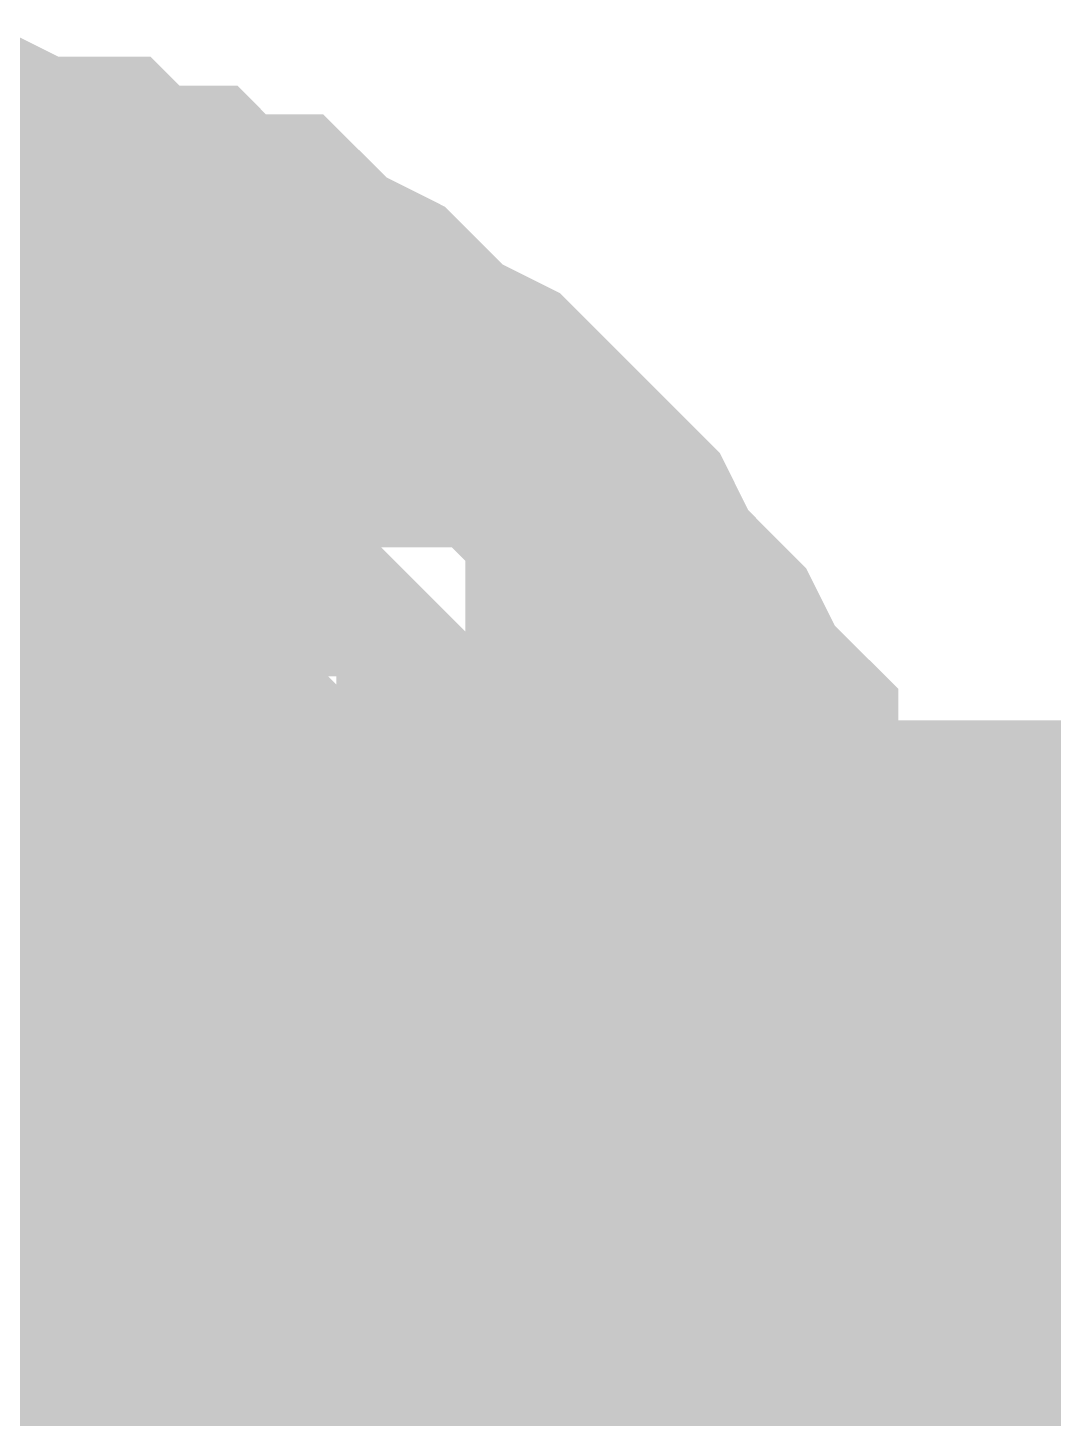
# Model space of a CAD drawing. Header units: inches. Extents: x 0 to 841, y 0 to 594.
# Drawn here: x 222.681 to 223.479, y 117.315 to 118.397 of the extents above; entities that cross this region are included whole.
import ezdxf

# ---------------------------------------------------------------- set-up
doc = ezdxf.new("R2010")
doc.units = ezdxf.units.IN
doc.layers.add('Sheet', color=255, linetype='Continuous')

msp = doc.modelspace()

# ---------------------------------------------------------------- linework, layer by layer
at = {"layer": 'Sheet'}
for points in [[(222.512, 118.2475, 0.2997, 0.2997, 0), (222.5569, 118.2475, 0.2997, 0.2997, 0), (222.6018, 118.2475, 0.2997, 0.2997, 0), (222.6243, 118.2475, 0.2997, 0.2997, 0), (222.6692, 118.225, 0.2997, 0.2997, 0), (222.7141, 118.225, 0.2997, 0.2997, 0), (222.7365, 118.2026, 0.2997, 0.2997, 0), (222.7815, 118.2026, 0.2997, 0.2997, 0), (222.8039, 118.1801, 0.2997, 0.2997, 0), (222.8488, 118.1801, 0.2997, 0.2997, 0), (222.8713, 118.1577, 0.2997, 0.2997, 0), (222.9162, 118.1352, 0.2997, 0.2997, 0), (222.9387, 118.1127, 0.2997, 0.2997, 0), (222.9611, 118.0903, 0.2997, 0.2997, 0), (223.006, 118.0678, 0.2997, 0.2997, 0), (223.0285, 118.0454, 0.2997, 0.2997, 0), (223.051, 118.0229, 0.2997, 0.2997, 0), (223.0734, 118.0005, 0.2997, 0.2997, 0), (223.0959, 117.978, 0.2997, 0.2997, 0), (223.1183, 117.9331, 0.2997, 0.2997, 0), (223.1408, 117.9106, 0.2997, 0.2997, 0), (223.1632, 117.8882, 0.2997, 0.2997, 0), (223.1857, 117.8432, 0.2997, 0.2997, 0), (223.2082, 117.8208, 0.2997, 0.2997, 0), (223.2082, 117.7759, 0.2997, 0.2997, 0), (223.2306, 117.7534, 0.2997, 0.2997, 0), (223.2306, 117.7085, 0.2997, 0.2997, 0), (223.2531, 117.686, 0.2997, 0.2997, 0), (223.2531, 117.6411, 0.2997, 0.2997, 0), (223.2755, 117.5962, 0.2997, 0.2997, 0), (223.2755, 117.5737, 0.2997, 0.2997, 0), (223.2755, 117.5288, 0.2997, 0.2997, 0), (223.2755, 117.4839, 0.2997, 0.2997, 0)], [(222.512, 118.2475, 0.2997, 0.2997, 0), (222.5569, 118.2475, 0.2997, 0.2997, 0), (222.6018, 118.2475, 0.2997, 0.2997, 0), (222.6243, 118.2475, 0.2997, 0.2997, 0), (222.6692, 118.225, 0.2997, 0.2997, 0), (222.7141, 118.225, 0.2997, 0.2997, 0), (222.7365, 118.2026, 0.2997, 0.2997, 0), (222.7815, 118.2026, 0.2997, 0.2997, 0), (222.8039, 118.1801, 0.2997, 0.2997, 0), (222.8488, 118.1801, 0.2997, 0.2997, 0), (222.8713, 118.1577, 0.2997, 0.2997, 0), (222.9162, 118.1352, 0.2997, 0.2997, 0), (222.9387, 118.1127, 0.2997, 0.2997, 0), (222.9611, 118.0903, 0.2997, 0.2997, 0), (223.006, 118.0678, 0.2997, 0.2997, 0), (223.0285, 118.0454, 0.2997, 0.2997, 0), (223.051, 118.0229, 0.2997, 0.2997, 0), (223.0734, 118.0005, 0.2997, 0.2997, 0), (223.0959, 117.978, 0.2997, 0.2997, 0), (223.1183, 117.9331, 0.2997, 0.2997, 0), (223.1408, 117.9106, 0.2997, 0.2997, 0), (223.1632, 117.8882, 0.2997, 0.2997, 0), (223.1857, 117.8432, 0.2997, 0.2997, 0), (223.2082, 117.8208, 0.2997, 0.2997, 0), (223.2082, 117.7759, 0.2997, 0.2997, 0), (223.2306, 117.7534, 0.2997, 0.2997, 0), (223.2306, 117.7085, 0.2997, 0.2997, 0), (223.2531, 117.686, 0.2997, 0.2997, 0), (223.2531, 117.6411, 0.2997, 0.2997, 0), (223.2755, 117.5962, 0.2997, 0.2997, 0), (223.2755, 117.5737, 0.2997, 0.2997, 0), (223.2755, 117.5288, 0.2997, 0.2997, 0), (223.2755, 117.4839, 0.2997, 0.2997, 0)], [(222.512, 118.2475, 0.2997, 0.2997, 0), (222.5569, 118.2475, 0.2997, 0.2997, 0), (222.6018, 118.2475, 0.2997, 0.2997, 0), (222.6243, 118.2475, 0.2997, 0.2997, 0), (222.6692, 118.225, 0.2997, 0.2997, 0), (222.7141, 118.225, 0.2997, 0.2997, 0), (222.7365, 118.2026, 0.2997, 0.2997, 0), (222.7815, 118.2026, 0.2997, 0.2997, 0), (222.8039, 118.1801, 0.2997, 0.2997, 0), (222.8488, 118.1801, 0.2997, 0.2997, 0), (222.8713, 118.1577, 0.2997, 0.2997, 0), (222.9162, 118.1352, 0.2997, 0.2997, 0), (222.9387, 118.1127, 0.2997, 0.2997, 0), (222.9611, 118.0903, 0.2997, 0.2997, 0), (223.006, 118.0678, 0.2997, 0.2997, 0), (223.0285, 118.0454, 0.2997, 0.2997, 0), (223.051, 118.0229, 0.2997, 0.2997, 0), (223.0734, 118.0005, 0.2997, 0.2997, 0), (223.0959, 117.978, 0.2997, 0.2997, 0), (223.1183, 117.9331, 0.2997, 0.2997, 0), (223.1408, 117.9106, 0.2997, 0.2997, 0), (223.1632, 117.8882, 0.2997, 0.2997, 0), (223.1857, 117.8432, 0.2997, 0.2997, 0), (223.2082, 117.8208, 0.2997, 0.2997, 0), (223.2082, 117.7759, 0.2997, 0.2997, 0), (223.2306, 117.7534, 0.2997, 0.2997, 0), (223.2306, 117.7085, 0.2997, 0.2997, 0), (223.2531, 117.686, 0.2997, 0.2997, 0), (223.2531, 117.6411, 0.2997, 0.2997, 0), (223.2755, 117.5962, 0.2997, 0.2997, 0), (223.2755, 117.5737, 0.2997, 0.2997, 0), (223.2755, 117.5288, 0.2997, 0.2997, 0), (223.2755, 117.4839, 0.2997, 0.2997, 0)], [(222.6243, 118.2475, 0.0991, 0.0991, 0), (222.6692, 118.225, 0.0991, 0.0991, 0), (222.7141, 118.225, 0.0991, 0.0991, 0), (222.7365, 118.2026, 0.0991, 0.0991, 0), (222.7815, 118.2026, 0.0991, 0.0991, 0), (222.8039, 118.1801, 0.0991, 0.0991, 0), (222.8488, 118.1801, 0.0991, 0.0991, 0), (222.8713, 118.1577, 0.0991, 0.0991, 0), (222.9162, 118.1352, 0.0991, 0.0991, 0), (222.9387, 118.1127, 0.0991, 0.0991, 0), (222.9611, 118.0903, 0.0991, 0.0991, 0), (223.006, 118.0678, 0.0991, 0.0991, 0), (223.0285, 118.0454, 0.0991, 0.0991, 0), (223.051, 118.0229, 0.0991, 0.0991, 0), (223.0734, 118.0005, 0.0991, 0.0991, 0), (223.0959, 117.978, 0.0991, 0.0991, 0), (223.1183, 117.9331, 0.0991, 0.0991, 0), (223.1408, 117.9106, 0.0991, 0.0991, 0), (223.1632, 117.8882, 0.0991, 0.0991, 0), (223.1857, 117.8432, 0.0991, 0.0991, 0), (223.2082, 117.8208, 0.0991, 0.0991, 0), (223.2082, 117.7759, 0.0991, 0.0991, 0), (223.2306, 117.7534, 0.0991, 0.0991, 0), (223.2306, 117.7085, 0.0991, 0.0991, 0), (223.2531, 117.686, 0.0991, 0.0991, 0), (223.2531, 117.6411, 0.0991, 0.0991, 0), (223.2755, 117.5962, 0.0991, 0.0991, 0), (223.2755, 117.5737, 0.0991, 0.0991, 0), (223.2755, 117.5288, 0.0991, 0.0991, 0), (223.2755, 117.4839, 0.0991, 0.0991, 0)], [(222.6243, 118.2475, 0.0991, 0.0991, 0), (222.6692, 118.225, 0.0991, 0.0991, 0), (222.7141, 118.225, 0.0991, 0.0991, 0), (222.7365, 118.2026, 0.0991, 0.0991, 0), (222.7815, 118.2026, 0.0991, 0.0991, 0), (222.8039, 118.1801, 0.0991, 0.0991, 0), (222.8488, 118.1801, 0.0991, 0.0991, 0), (222.8713, 118.1577, 0.0991, 0.0991, 0), (222.9162, 118.1352, 0.0991, 0.0991, 0), (222.9387, 118.1127, 0.0991, 0.0991, 0), (222.9611, 118.0903, 0.0991, 0.0991, 0), (223.006, 118.0678, 0.0991, 0.0991, 0), (223.0285, 118.0454, 0.0991, 0.0991, 0), (223.051, 118.0229, 0.0991, 0.0991, 0), (223.0734, 118.0005, 0.0991, 0.0991, 0), (223.0959, 117.978, 0.0991, 0.0991, 0), (223.1183, 117.9331, 0.0991, 0.0991, 0), (223.1408, 117.9106, 0.0991, 0.0991, 0), (223.1632, 117.8882, 0.0991, 0.0991, 0), (223.1857, 117.8432, 0.0991, 0.0991, 0), (223.2082, 117.8208, 0.0991, 0.0991, 0), (223.2082, 117.7759, 0.0991, 0.0991, 0), (223.2306, 117.7534, 0.0991, 0.0991, 0), (223.2306, 117.7085, 0.0991, 0.0991, 0), (223.2531, 117.686, 0.0991, 0.0991, 0), (223.2531, 117.6411, 0.0991, 0.0991, 0), (223.2755, 117.5962, 0.0991, 0.0991, 0), (223.2755, 117.5737, 0.0991, 0.0991, 0), (223.2755, 117.5288, 0.0991, 0.0991, 0), (223.2755, 117.4839, 0.0991, 0.0991, 0)], [(222.6243, 118.2475, 0.0991, 0.0991, 0), (222.6692, 118.225, 0.0991, 0.0991, 0), (222.7141, 118.225, 0.0991, 0.0991, 0), (222.7365, 118.2026, 0.0991, 0.0991, 0), (222.7815, 118.2026, 0.0991, 0.0991, 0), (222.8039, 118.1801, 0.0991, 0.0991, 0), (222.8488, 118.1801, 0.0991, 0.0991, 0), (222.8713, 118.1577, 0.0991, 0.0991, 0), (222.9162, 118.1352, 0.0991, 0.0991, 0), (222.9387, 118.1127, 0.0991, 0.0991, 0), (222.9611, 118.0903, 0.0991, 0.0991, 0), (223.006, 118.0678, 0.0991, 0.0991, 0), (223.0285, 118.0454, 0.0991, 0.0991, 0), (223.051, 118.0229, 0.0991, 0.0991, 0), (223.0734, 118.0005, 0.0991, 0.0991, 0), (223.0959, 117.978, 0.0991, 0.0991, 0), (223.1183, 117.9331, 0.0991, 0.0991, 0), (223.1408, 117.9106, 0.0991, 0.0991, 0), (223.1632, 117.8882, 0.0991, 0.0991, 0), (223.1857, 117.8432, 0.0991, 0.0991, 0), (223.2082, 117.8208, 0.0991, 0.0991, 0), (223.2082, 117.7759, 0.0991, 0.0991, 0), (223.2306, 117.7534, 0.0991, 0.0991, 0), (223.2306, 117.7085, 0.0991, 0.0991, 0), (223.2531, 117.686, 0.0991, 0.0991, 0), (223.2531, 117.6411, 0.0991, 0.0991, 0), (223.2755, 117.5962, 0.0991, 0.0991, 0), (223.2755, 117.5737, 0.0991, 0.0991, 0), (223.2755, 117.5288, 0.0991, 0.0991, 0), (223.2755, 117.4839, 0.0991, 0.0991, 0)], [(222.512, 118.0005, 0.2997, 0.2997, 0), (222.5344, 118.0005, 0.2997, 0.2997, 0), (222.5569, 118.0005, 0.2997, 0.2997, 0), (222.6018, 118.0005, 0.2997, 0.2997, 0), (222.6243, 118.0005, 0.2997, 0.2997, 0), (222.6467, 117.978, 0.2997, 0.2997, 0), (222.6692, 117.978, 0.2997, 0.2997, 0), (222.6916, 117.978, 0.2997, 0.2997, 0), (222.7141, 117.9555, 0.2997, 0.2997, 0), (222.7365, 117.9555, 0.2997, 0.2997, 0), (222.759, 117.9331, 0.2997, 0.2997, 0), (222.7815, 117.9331, 0.2997, 0.2997, 0), (222.8039, 117.9106, 0.2997, 0.2997, 0), (222.8264, 117.9106, 0.2997, 0.2997, 0), (222.8488, 117.8882, 0.2997, 0.2997, 0), (222.8713, 117.8657, 0.2997, 0.2997, 0), (222.8713, 117.8432, 0.2997, 0.2997, 0), (222.8937, 117.8432, 0.2997, 0.2997, 0), (222.9162, 117.8208, 0.2997, 0.2997, 0), (222.9387, 117.7983, 0.2997, 0.2997, 0), (222.9387, 117.7759, 0.2997, 0.2997, 0), (222.9611, 117.7534, 0.2997, 0.2997, 0), (222.9611, 117.7309, 0.2997, 0.2997, 0), (222.9836, 117.7085, 0.2997, 0.2997, 0), (222.9836, 117.686, 0.2997, 0.2997, 0), (223.006, 117.6636, 0.2997, 0.2997, 0), (223.006, 117.6411, 0.2997, 0.2997, 0), (223.006, 117.6186, 0.2997, 0.2997, 0), (223.0285, 117.5962, 0.2997, 0.2997, 0), (223.0285, 117.5737, 0.2997, 0.2997, 0), (223.0285, 117.5288, 0.2997, 0.2997, 0), (223.0285, 117.5064, 0.2997, 0.2997, 0), (223.0285, 117.4839, 0.2997, 0.2997, 0)], [(222.512, 118.0005, 0.2997, 0.2997, 0), (222.5344, 118.0005, 0.2997, 0.2997, 0), (222.5569, 118.0005, 0.2997, 0.2997, 0), (222.6018, 118.0005, 0.2997, 0.2997, 0), (222.6243, 118.0005, 0.2997, 0.2997, 0), (222.6467, 117.978, 0.2997, 0.2997, 0), (222.6692, 117.978, 0.2997, 0.2997, 0), (222.6916, 117.978, 0.2997, 0.2997, 0), (222.7141, 117.9555, 0.2997, 0.2997, 0), (222.7365, 117.9555, 0.2997, 0.2997, 0), (222.759, 117.9331, 0.2997, 0.2997, 0), (222.7815, 117.9331, 0.2997, 0.2997, 0), (222.8039, 117.9106, 0.2997, 0.2997, 0), (222.8264, 117.9106, 0.2997, 0.2997, 0), (222.8488, 117.8882, 0.2997, 0.2997, 0), (222.8713, 117.8657, 0.2997, 0.2997, 0), (222.8713, 117.8432, 0.2997, 0.2997, 0), (222.8937, 117.8432, 0.2997, 0.2997, 0), (222.9162, 117.8208, 0.2997, 0.2997, 0), (222.9387, 117.7983, 0.2997, 0.2997, 0), (222.9387, 117.7759, 0.2997, 0.2997, 0), (222.9611, 117.7534, 0.2997, 0.2997, 0), (222.9611, 117.7309, 0.2997, 0.2997, 0), (222.9836, 117.7085, 0.2997, 0.2997, 0), (222.9836, 117.686, 0.2997, 0.2997, 0), (223.006, 117.6636, 0.2997, 0.2997, 0), (223.006, 117.6411, 0.2997, 0.2997, 0), (223.006, 117.6186, 0.2997, 0.2997, 0), (223.0285, 117.5962, 0.2997, 0.2997, 0), (223.0285, 117.5737, 0.2997, 0.2997, 0), (223.0285, 117.5288, 0.2997, 0.2997, 0), (223.0285, 117.5064, 0.2997, 0.2997, 0), (223.0285, 117.4839, 0.2997, 0.2997, 0)], [(222.512, 118.0005, 0.2997, 0.2997, 0), (222.5344, 118.0005, 0.2997, 0.2997, 0), (222.5569, 118.0005, 0.2997, 0.2997, 0), (222.6018, 118.0005, 0.2997, 0.2997, 0), (222.6243, 118.0005, 0.2997, 0.2997, 0), (222.6467, 117.978, 0.2997, 0.2997, 0), (222.6692, 117.978, 0.2997, 0.2997, 0), (222.6916, 117.978, 0.2997, 0.2997, 0), (222.7141, 117.9555, 0.2997, 0.2997, 0), (222.7365, 117.9555, 0.2997, 0.2997, 0), (222.759, 117.9331, 0.2997, 0.2997, 0), (222.7815, 117.9331, 0.2997, 0.2997, 0), (222.8039, 117.9106, 0.2997, 0.2997, 0), (222.8264, 117.9106, 0.2997, 0.2997, 0), (222.8488, 117.8882, 0.2997, 0.2997, 0), (222.8713, 117.8657, 0.2997, 0.2997, 0), (222.8713, 117.8432, 0.2997, 0.2997, 0), (222.8937, 117.8432, 0.2997, 0.2997, 0), (222.9162, 117.8208, 0.2997, 0.2997, 0), (222.9387, 117.7983, 0.2997, 0.2997, 0), (222.9387, 117.7759, 0.2997, 0.2997, 0), (222.9611, 117.7534, 0.2997, 0.2997, 0), (222.9611, 117.7309, 0.2997, 0.2997, 0), (222.9836, 117.7085, 0.2997, 0.2997, 0), (222.9836, 117.686, 0.2997, 0.2997, 0), (223.006, 117.6636, 0.2997, 0.2997, 0), (223.006, 117.6411, 0.2997, 0.2997, 0), (223.006, 117.6186, 0.2997, 0.2997, 0), (223.0285, 117.5962, 0.2997, 0.2997, 0), (223.0285, 117.5737, 0.2997, 0.2997, 0), (223.0285, 117.5288, 0.2997, 0.2997, 0), (223.0285, 117.5064, 0.2997, 0.2997, 0), (223.0285, 117.4839, 0.2997, 0.2997, 0)], [(222.6243, 118.0005, 0.0991, 0.0991, 0), (222.6467, 117.978, 0.0991, 0.0991, 0), (222.6692, 117.978, 0.0991, 0.0991, 0), (222.6916, 117.978, 0.0991, 0.0991, 0), (222.7141, 117.9555, 0.0991, 0.0991, 0), (222.7365, 117.9555, 0.0991, 0.0991, 0), (222.759, 117.9331, 0.0991, 0.0991, 0), (222.7815, 117.9331, 0.0991, 0.0991, 0), (222.8039, 117.9106, 0.0991, 0.0991, 0), (222.8264, 117.9106, 0.0991, 0.0991, 0), (222.8488, 117.8882, 0.0991, 0.0991, 0), (222.8713, 117.8657, 0.0991, 0.0991, 0), (222.8713, 117.8432, 0.0991, 0.0991, 0), (222.8937, 117.8432, 0.0991, 0.0991, 0), (222.9162, 117.8208, 0.0991, 0.0991, 0), (222.9387, 117.7983, 0.0991, 0.0991, 0), (222.9387, 117.7759, 0.0991, 0.0991, 0), (222.9611, 117.7534, 0.0991, 0.0991, 0), (222.9611, 117.7309, 0.0991, 0.0991, 0), (222.9836, 117.7085, 0.0991, 0.0991, 0), (222.9836, 117.686, 0.0991, 0.0991, 0), (223.006, 117.6636, 0.0991, 0.0991, 0), (223.006, 117.6411, 0.0991, 0.0991, 0), (223.006, 117.6186, 0.0991, 0.0991, 0), (223.0285, 117.5962, 0.0991, 0.0991, 0), (223.0285, 117.5737, 0.0991, 0.0991, 0), (223.0285, 117.5288, 0.0991, 0.0991, 0), (223.0285, 117.5064, 0.0991, 0.0991, 0), (223.0285, 117.4839, 0.0991, 0.0991, 0)], [(222.6243, 118.0005, 0.0991, 0.0991, 0), (222.6467, 117.978, 0.0991, 0.0991, 0), (222.6692, 117.978, 0.0991, 0.0991, 0), (222.6916, 117.978, 0.0991, 0.0991, 0), (222.7141, 117.9555, 0.0991, 0.0991, 0), (222.7365, 117.9555, 0.0991, 0.0991, 0), (222.759, 117.9331, 0.0991, 0.0991, 0), (222.7815, 117.9331, 0.0991, 0.0991, 0), (222.8039, 117.9106, 0.0991, 0.0991, 0), (222.8264, 117.9106, 0.0991, 0.0991, 0), (222.8488, 117.8882, 0.0991, 0.0991, 0), (222.8713, 117.8657, 0.0991, 0.0991, 0), (222.8713, 117.8432, 0.0991, 0.0991, 0), (222.8937, 117.8432, 0.0991, 0.0991, 0), (222.9162, 117.8208, 0.0991, 0.0991, 0), (222.9387, 117.7983, 0.0991, 0.0991, 0), (222.9387, 117.7759, 0.0991, 0.0991, 0), (222.9611, 117.7534, 0.0991, 0.0991, 0), (222.9611, 117.7309, 0.0991, 0.0991, 0), (222.9836, 117.7085, 0.0991, 0.0991, 0), (222.9836, 117.686, 0.0991, 0.0991, 0), (223.006, 117.6636, 0.0991, 0.0991, 0), (223.006, 117.6411, 0.0991, 0.0991, 0), (223.006, 117.6186, 0.0991, 0.0991, 0), (223.0285, 117.5962, 0.0991, 0.0991, 0), (223.0285, 117.5737, 0.0991, 0.0991, 0), (223.0285, 117.5288, 0.0991, 0.0991, 0), (223.0285, 117.5064, 0.0991, 0.0991, 0), (223.0285, 117.4839, 0.0991, 0.0991, 0)], [(222.6243, 118.0005, 0.0991, 0.0991, 0), (222.6467, 117.978, 0.0991, 0.0991, 0), (222.6692, 117.978, 0.0991, 0.0991, 0), (222.6916, 117.978, 0.0991, 0.0991, 0), (222.7141, 117.9555, 0.0991, 0.0991, 0), (222.7365, 117.9555, 0.0991, 0.0991, 0), (222.759, 117.9331, 0.0991, 0.0991, 0), (222.7815, 117.9331, 0.0991, 0.0991, 0), (222.8039, 117.9106, 0.0991, 0.0991, 0), (222.8264, 117.9106, 0.0991, 0.0991, 0), (222.8488, 117.8882, 0.0991, 0.0991, 0), (222.8713, 117.8657, 0.0991, 0.0991, 0), (222.8713, 117.8432, 0.0991, 0.0991, 0), (222.8937, 117.8432, 0.0991, 0.0991, 0), (222.9162, 117.8208, 0.0991, 0.0991, 0), (222.9387, 117.7983, 0.0991, 0.0991, 0), (222.9387, 117.7759, 0.0991, 0.0991, 0), (222.9611, 117.7534, 0.0991, 0.0991, 0), (222.9611, 117.7309, 0.0991, 0.0991, 0), (222.9836, 117.7085, 0.0991, 0.0991, 0), (222.9836, 117.686, 0.0991, 0.0991, 0), (223.006, 117.6636, 0.0991, 0.0991, 0), (223.006, 117.6411, 0.0991, 0.0991, 0), (223.006, 117.6186, 0.0991, 0.0991, 0), (223.0285, 117.5962, 0.0991, 0.0991, 0), (223.0285, 117.5737, 0.0991, 0.0991, 0), (223.0285, 117.5288, 0.0991, 0.0991, 0), (223.0285, 117.5064, 0.0991, 0.0991, 0), (223.0285, 117.4839, 0.0991, 0.0991, 0)], [(222.512, 117.4839, 0.7493, 0.7493, 0), (217.5263, 117.4839, 0.7493, 0.7493, 0)], [(222.512, 117.4839, 0.7493, 0.7493, 0), (222.512, 114.9909, 0.7493, 0.7493, 0)], [(222.512, 117.4839, 0.7493, 0.7493, 0), (237.5138, 117.4839, 0.7493, 0.7493, 0)], [(223.0285, 117.4839, 0.2997, 0.2997, 0), (223.0285, 117.4614, 0.2997, 0.2997, 0), (223.0285, 117.439, 0.2997, 0.2997, 0), (223.0285, 117.4165, 0.2997, 0.2997, 0), (223.0285, 117.3941, 0.2997, 0.2997, 0), (223.006, 117.3716, 0.2997, 0.2997, 0), (223.006, 117.3491, 0.2997, 0.2997, 0), (223.006, 117.3042, 0.2997, 0.2997, 0), (222.9836, 117.2818, 0.2997, 0.2997, 0), (222.9836, 117.2818, 0.2997, 0.2997, 0), (222.9611, 117.2593, 0.2997, 0.2997, 0), (222.9611, 117.2368, 0.2997, 0.2997, 0), (222.9387, 117.2144, 0.2997, 0.2997, 0), (222.9387, 117.1919, 0.2997, 0.2997, 0), (222.9162, 117.1695, 0.2997, 0.2997, 0), (222.8937, 117.147, 0.2997, 0.2997, 0)], [(223.0285, 117.4839, 0.2997, 0.2997, 0), (223.0285, 117.4614, 0.2997, 0.2997, 0), (223.0285, 117.439, 0.2997, 0.2997, 0), (223.0285, 117.4165, 0.2997, 0.2997, 0), (223.0285, 117.3941, 0.2997, 0.2997, 0), (223.006, 117.3716, 0.2997, 0.2997, 0), (223.006, 117.3491, 0.2997, 0.2997, 0), (223.006, 117.3042, 0.2997, 0.2997, 0), (222.9836, 117.2818, 0.2997, 0.2997, 0), (222.9836, 117.2818, 0.2997, 0.2997, 0), (222.9611, 117.2593, 0.2997, 0.2997, 0), (222.9611, 117.2368, 0.2997, 0.2997, 0), (222.9387, 117.2144, 0.2997, 0.2997, 0), (222.9387, 117.1919, 0.2997, 0.2997, 0), (222.9162, 117.1695, 0.2997, 0.2997, 0), (222.8937, 117.147, 0.2997, 0.2997, 0)], [(223.0285, 117.4839, 0.2997, 0.2997, 0), (223.0285, 117.4614, 0.2997, 0.2997, 0), (223.0285, 117.439, 0.2997, 0.2997, 0), (223.0285, 117.4165, 0.2997, 0.2997, 0), (223.0285, 117.3941, 0.2997, 0.2997, 0), (223.006, 117.3716, 0.2997, 0.2997, 0), (223.006, 117.3491, 0.2997, 0.2997, 0), (223.006, 117.3042, 0.2997, 0.2997, 0), (222.9836, 117.2818, 0.2997, 0.2997, 0), (222.9836, 117.2818, 0.2997, 0.2997, 0), (222.9611, 117.2593, 0.2997, 0.2997, 0), (222.9611, 117.2368, 0.2997, 0.2997, 0), (222.9387, 117.2144, 0.2997, 0.2997, 0), (222.9387, 117.1919, 0.2997, 0.2997, 0), (222.9162, 117.1695, 0.2997, 0.2997, 0), (222.8937, 117.147, 0.2997, 0.2997, 0)], [(223.0285, 117.4839, 0.2997, 0.2997, 0), (223.0285, 117.4839, 0.2997, 0.2997, 0), (223.0285, 117.4839, 0.2997, 0.2997, 0), (223.0285, 117.4839, 0.2997, 0.2997, 0), (223.0285, 117.4839, 0.2997, 0.2997, 0), (223.0285, 117.4839, 0.2997, 0.2997, 0), (223.0285, 117.4839, 0.2997, 0.2997, 0), (223.0285, 117.4839, 0.2997, 0.2997, 0), (223.0285, 117.4839, 0.2997, 0.2997, 0), (223.0285, 117.4839, 0.2997, 0.2997, 0), (223.0285, 117.4839, 0.2997, 0.2997, 0), (223.0285, 117.4839, 0.2997, 0.2997, 0), (223.0285, 117.4839, 0.2997, 0.2997, 0), (223.0285, 117.4839, 0.2997, 0.2997, 0), (223.0285, 117.4839, 0.2997, 0.2997, 0), (223.0285, 117.4839, 0.2997, 0.2997, 0), (223.0285, 117.4839, 0.2997, 0.2997, 0), (223.0285, 117.4839, 0.2997, 0.2997, 0), (223.0285, 117.4839, 0.2997, 0.2997, 0), (223.0285, 117.4839, 0.2997, 0.2997, 0), (223.0285, 117.4839, 0.2997, 0.2997, 0), (223.0285, 117.4839, 0.2997, 0.2997, 0), (223.0285, 117.4839, 0.2997, 0.2997, 0), (223.0285, 117.4839, 0.2997, 0.2997, 0), (223.0285, 117.4839, 0.2997, 0.2997, 0), (223.0285, 117.4839, 0.2997, 0.2997, 0), (223.0285, 117.4839, 0.2997, 0.2997, 0), (223.0285, 117.4839, 0.2997, 0.2997, 0), (223.0285, 117.4839, 0.2997, 0.2997, 0), (223.0285, 117.4839, 0.2997, 0.2997, 0), (223.0285, 117.4839, 0.2997, 0.2997, 0), (223.0285, 117.4839, 0.2997, 0.2997, 0), (223.0285, 117.4839, 0.2997, 0.2997, 0)], [(223.0285, 117.4839, 0.2997, 0.2997, 0), (223.0285, 117.4839, 0.2997, 0.2997, 0)], [(223.0285, 117.4839, 0.2997, 0.2997, 0), (223.0285, 117.4839, 0.2997, 0.2997, 0), (223.0285, 117.4839, 0.2997, 0.2997, 0), (223.0285, 117.4839, 0.2997, 0.2997, 0), (223.0285, 117.4839, 0.2997, 0.2997, 0), (223.0285, 117.4839, 0.2997, 0.2997, 0), (223.0285, 117.4839, 0.2997, 0.2997, 0), (223.0285, 117.4839, 0.2997, 0.2997, 0), (223.0285, 117.4839, 0.2997, 0.2997, 0), (223.0285, 117.4839, 0.2997, 0.2997, 0), (223.0285, 117.4839, 0.2997, 0.2997, 0), (223.0285, 117.4839, 0.2997, 0.2997, 0), (223.0285, 117.4839, 0.2997, 0.2997, 0), (223.0285, 117.4839, 0.2997, 0.2997, 0), (223.0285, 117.4839, 0.2997, 0.2997, 0), (223.0285, 117.4839, 0.2997, 0.2997, 0), (223.0285, 117.4839, 0.2997, 0.2997, 0), (223.0285, 117.4839, 0.2997, 0.2997, 0), (223.0285, 117.4839, 0.2997, 0.2997, 0), (223.0285, 117.4839, 0.2997, 0.2997, 0), (223.0285, 117.4839, 0.2997, 0.2997, 0), (223.0285, 117.4839, 0.2997, 0.2997, 0), (223.0285, 117.4839, 0.2997, 0.2997, 0), (223.0285, 117.4839, 0.2997, 0.2997, 0), (223.0285, 117.4839, 0.2997, 0.2997, 0), (223.0285, 117.4839, 0.2997, 0.2997, 0), (223.0285, 117.4839, 0.2997, 0.2997, 0), (223.0285, 117.4839, 0.2997, 0.2997, 0), (223.0285, 117.4839, 0.2997, 0.2997, 0), (223.0285, 117.4839, 0.2997, 0.2997, 0), (223.0285, 117.4839, 0.2997, 0.2997, 0), (223.0285, 117.4839, 0.2997, 0.2997, 0), (223.0285, 117.4839, 0.2997, 0.2997, 0)], [(223.0285, 117.4839, 0.2997, 0.2997, 0), (223.0285, 117.4839, 0.2997, 0.2997, 0)], [(223.0285, 117.4839, 0.2997, 0.2997, 0), (223.0285, 117.4839, 0.2997, 0.2997, 0), (223.0285, 117.4839, 0.2997, 0.2997, 0), (223.0285, 117.4839, 0.2997, 0.2997, 0), (223.0285, 117.4839, 0.2997, 0.2997, 0), (223.0285, 117.4839, 0.2997, 0.2997, 0), (223.0285, 117.4839, 0.2997, 0.2997, 0), (223.0285, 117.4839, 0.2997, 0.2997, 0), (223.0285, 117.4839, 0.2997, 0.2997, 0), (223.0285, 117.4839, 0.2997, 0.2997, 0), (223.0285, 117.4839, 0.2997, 0.2997, 0), (223.0285, 117.4839, 0.2997, 0.2997, 0), (223.0285, 117.4839, 0.2997, 0.2997, 0), (223.0285, 117.4839, 0.2997, 0.2997, 0), (223.0285, 117.4839, 0.2997, 0.2997, 0), (223.0285, 117.4839, 0.2997, 0.2997, 0), (223.0285, 117.4839, 0.2997, 0.2997, 0), (223.0285, 117.4839, 0.2997, 0.2997, 0), (223.0285, 117.4839, 0.2997, 0.2997, 0), (223.0285, 117.4839, 0.2997, 0.2997, 0), (223.0285, 117.4839, 0.2997, 0.2997, 0), (223.0285, 117.4839, 0.2997, 0.2997, 0), (223.0285, 117.4839, 0.2997, 0.2997, 0), (223.0285, 117.4839, 0.2997, 0.2997, 0), (223.0285, 117.4839, 0.2997, 0.2997, 0), (223.0285, 117.4839, 0.2997, 0.2997, 0), (223.0285, 117.4839, 0.2997, 0.2997, 0), (223.0285, 117.4839, 0.2997, 0.2997, 0), (223.0285, 117.4839, 0.2997, 0.2997, 0), (223.0285, 117.4839, 0.2997, 0.2997, 0), (223.0285, 117.4839, 0.2997, 0.2997, 0), (223.0285, 117.4839, 0.2997, 0.2997, 0), (223.0285, 117.4839, 0.2997, 0.2997, 0)], [(223.0285, 117.4839, 0.2997, 0.2997, 0), (223.0285, 117.4839, 0.2997, 0.2997, 0)], [(223.2755, 117.4839, 0.2997, 0.2997, 0), (223.2755, 117.439, 0.2997, 0.2997, 0), (223.2755, 117.4165, 0.2997, 0.2997, 0), (223.2755, 117.3716, 0.2997, 0.2997, 0), (223.2531, 117.3267, 0.2997, 0.2997, 0), (223.2531, 117.3042, 0.2997, 0.2997, 0), (223.2306, 117.2593, 0.2997, 0.2997, 0), (223.2306, 117.2368, 0.2997, 0.2997, 0), (223.2082, 117.1919, 0.2997, 0.2997, 0), (223.2082, 117.1695, 0.2997, 0.2997, 0), (223.1857, 117.1245, 0.2997, 0.2997, 0)], [(223.2755, 117.4839, 0.2997, 0.2997, 0), (223.2755, 117.439, 0.2997, 0.2997, 0), (223.2755, 117.4165, 0.2997, 0.2997, 0), (223.2755, 117.3716, 0.2997, 0.2997, 0), (223.2531, 117.3267, 0.2997, 0.2997, 0), (223.2531, 117.3042, 0.2997, 0.2997, 0), (223.2306, 117.2593, 0.2997, 0.2997, 0), (223.2306, 117.2368, 0.2997, 0.2997, 0), (223.2082, 117.1919, 0.2997, 0.2997, 0), (223.2082, 117.1695, 0.2997, 0.2997, 0), (223.1857, 117.1245, 0.2997, 0.2997, 0)], [(223.2755, 117.4839, 0.2997, 0.2997, 0), (223.2755, 117.439, 0.2997, 0.2997, 0), (223.2755, 117.4165, 0.2997, 0.2997, 0), (223.2755, 117.3716, 0.2997, 0.2997, 0), (223.2531, 117.3267, 0.2997, 0.2997, 0), (223.2531, 117.3042, 0.2997, 0.2997, 0), (223.2306, 117.2593, 0.2997, 0.2997, 0), (223.2306, 117.2368, 0.2997, 0.2997, 0), (223.2082, 117.1919, 0.2997, 0.2997, 0), (223.2082, 117.1695, 0.2997, 0.2997, 0), (223.1857, 117.1245, 0.2997, 0.2997, 0)], [(223.2755, 117.4839, 0.2997, 0.2997, 0), (223.2755, 117.4839, 0.2997, 0.2997, 0), (223.2755, 117.4839, 0.2997, 0.2997, 0), (223.2755, 117.4839, 0.2997, 0.2997, 0), (223.2755, 117.4839, 0.2997, 0.2997, 0), (223.2755, 117.4839, 0.2997, 0.2997, 0), (223.2755, 117.4839, 0.2997, 0.2997, 0), (223.2755, 117.4839, 0.2997, 0.2997, 0), (223.2755, 117.4839, 0.2997, 0.2997, 0), (223.2755, 117.4839, 0.2997, 0.2997, 0), (223.2755, 117.4839, 0.2997, 0.2997, 0), (223.2755, 117.4839, 0.2997, 0.2997, 0), (223.2755, 117.4839, 0.2997, 0.2997, 0), (223.2755, 117.4839, 0.2997, 0.2997, 0), (223.2755, 117.4839, 0.2997, 0.2997, 0), (223.2755, 117.4839, 0.2997, 0.2997, 0), (223.2755, 117.4839, 0.2997, 0.2997, 0), (223.2755, 117.4839, 0.2997, 0.2997, 0), (223.2755, 117.4839, 0.2997, 0.2997, 0), (223.2755, 117.4839, 0.2997, 0.2997, 0), (223.2755, 117.4839, 0.2997, 0.2997, 0), (223.2755, 117.4839, 0.2997, 0.2997, 0), (223.2755, 117.4839, 0.2997, 0.2997, 0), (223.2755, 117.4839, 0.2997, 0.2997, 0), (223.2755, 117.4839, 0.2997, 0.2997, 0), (223.2755, 117.4839, 0.2997, 0.2997, 0), (223.2755, 117.4839, 0.2997, 0.2997, 0), (223.2755, 117.4839, 0.2997, 0.2997, 0), (223.2755, 117.4839, 0.2997, 0.2997, 0), (223.2755, 117.4839, 0.2997, 0.2997, 0), (223.2755, 117.4839, 0.2997, 0.2997, 0), (223.2755, 117.4839, 0.2997, 0.2997, 0), (223.2755, 117.4839, 0.2997, 0.2997, 0)], [(223.2755, 117.4839, 0.2997, 0.2997, 0), (223.2755, 117.4839, 0.2997, 0.2997, 0)], [(223.2755, 117.4839, 0.2997, 0.2997, 0), (223.2755, 117.4839, 0.2997, 0.2997, 0), (223.2755, 117.4839, 0.2997, 0.2997, 0), (223.2755, 117.4839, 0.2997, 0.2997, 0), (223.2755, 117.4839, 0.2997, 0.2997, 0), (223.2755, 117.4839, 0.2997, 0.2997, 0), (223.2755, 117.4839, 0.2997, 0.2997, 0), (223.2755, 117.4839, 0.2997, 0.2997, 0), (223.2755, 117.4839, 0.2997, 0.2997, 0), (223.2755, 117.4839, 0.2997, 0.2997, 0), (223.2755, 117.4839, 0.2997, 0.2997, 0), (223.2755, 117.4839, 0.2997, 0.2997, 0), (223.2755, 117.4839, 0.2997, 0.2997, 0), (223.2755, 117.4839, 0.2997, 0.2997, 0), (223.2755, 117.4839, 0.2997, 0.2997, 0), (223.2755, 117.4839, 0.2997, 0.2997, 0), (223.2755, 117.4839, 0.2997, 0.2997, 0), (223.2755, 117.4839, 0.2997, 0.2997, 0), (223.2755, 117.4839, 0.2997, 0.2997, 0), (223.2755, 117.4839, 0.2997, 0.2997, 0), (223.2755, 117.4839, 0.2997, 0.2997, 0), (223.2755, 117.4839, 0.2997, 0.2997, 0), (223.2755, 117.4839, 0.2997, 0.2997, 0), (223.2755, 117.4839, 0.2997, 0.2997, 0), (223.2755, 117.4839, 0.2997, 0.2997, 0), (223.2755, 117.4839, 0.2997, 0.2997, 0), (223.2755, 117.4839, 0.2997, 0.2997, 0), (223.2755, 117.4839, 0.2997, 0.2997, 0), (223.2755, 117.4839, 0.2997, 0.2997, 0), (223.2755, 117.4839, 0.2997, 0.2997, 0), (223.2755, 117.4839, 0.2997, 0.2997, 0), (223.2755, 117.4839, 0.2997, 0.2997, 0), (223.2755, 117.4839, 0.2997, 0.2997, 0)], [(223.2755, 117.4839, 0.2997, 0.2997, 0), (223.2755, 117.4839, 0.2997, 0.2997, 0)], [(223.2755, 117.4839, 0.2997, 0.2997, 0), (223.2755, 117.4839, 0.2997, 0.2997, 0), (223.2755, 117.4839, 0.2997, 0.2997, 0), (223.2755, 117.4839, 0.2997, 0.2997, 0), (223.2755, 117.4839, 0.2997, 0.2997, 0), (223.2755, 117.4839, 0.2997, 0.2997, 0), (223.2755, 117.4839, 0.2997, 0.2997, 0), (223.2755, 117.4839, 0.2997, 0.2997, 0), (223.2755, 117.4839, 0.2997, 0.2997, 0), (223.2755, 117.4839, 0.2997, 0.2997, 0), (223.2755, 117.4839, 0.2997, 0.2997, 0), (223.2755, 117.4839, 0.2997, 0.2997, 0), (223.2755, 117.4839, 0.2997, 0.2997, 0), (223.2755, 117.4839, 0.2997, 0.2997, 0), (223.2755, 117.4839, 0.2997, 0.2997, 0), (223.2755, 117.4839, 0.2997, 0.2997, 0), (223.2755, 117.4839, 0.2997, 0.2997, 0), (223.2755, 117.4839, 0.2997, 0.2997, 0), (223.2755, 117.4839, 0.2997, 0.2997, 0), (223.2755, 117.4839, 0.2997, 0.2997, 0), (223.2755, 117.4839, 0.2997, 0.2997, 0), (223.2755, 117.4839, 0.2997, 0.2997, 0), (223.2755, 117.4839, 0.2997, 0.2997, 0), (223.2755, 117.4839, 0.2997, 0.2997, 0), (223.2755, 117.4839, 0.2997, 0.2997, 0), (223.2755, 117.4839, 0.2997, 0.2997, 0), (223.2755, 117.4839, 0.2997, 0.2997, 0), (223.2755, 117.4839, 0.2997, 0.2997, 0), (223.2755, 117.4839, 0.2997, 0.2997, 0), (223.2755, 117.4839, 0.2997, 0.2997, 0), (223.2755, 117.4839, 0.2997, 0.2997, 0), (223.2755, 117.4839, 0.2997, 0.2997, 0), (223.2755, 117.4839, 0.2997, 0.2997, 0)], [(223.2755, 117.4839, 0.2997, 0.2997, 0), (223.2755, 117.4839, 0.2997, 0.2997, 0)], [(223.0285, 117.4839, 0.0991, 0.0991, 0), (223.0285, 117.4614, 0.0991, 0.0991, 0), (223.0285, 117.439, 0.0991, 0.0991, 0), (223.0285, 117.4165, 0.0991, 0.0991, 0), (223.0285, 117.3941, 0.0991, 0.0991, 0), (223.006, 117.3716, 0.0991, 0.0991, 0), (223.006, 117.3491, 0.0991, 0.0991, 0), (223.006, 117.3042, 0.0991, 0.0991, 0), (222.9836, 117.2818, 0.0991, 0.0991, 0), (222.9836, 117.2818, 0.0991, 0.0991, 0), (222.9611, 117.2593, 0.0991, 0.0991, 0)], [(223.0285, 117.4839, 0.0991, 0.0991, 0), (223.0285, 117.4614, 0.0991, 0.0991, 0), (223.0285, 117.439, 0.0991, 0.0991, 0), (223.0285, 117.4165, 0.0991, 0.0991, 0), (223.0285, 117.3941, 0.0991, 0.0991, 0), (223.006, 117.3716, 0.0991, 0.0991, 0), (223.006, 117.3491, 0.0991, 0.0991, 0), (223.006, 117.3042, 0.0991, 0.0991, 0), (222.9836, 117.2818, 0.0991, 0.0991, 0), (222.9836, 117.2818, 0.0991, 0.0991, 0), (222.9611, 117.2593, 0.0991, 0.0991, 0)], [(223.0285, 117.4839, 0.0991, 0.0991, 0), (223.0285, 117.4614, 0.0991, 0.0991, 0), (223.0285, 117.439, 0.0991, 0.0991, 0), (223.0285, 117.4165, 0.0991, 0.0991, 0), (223.0285, 117.3941, 0.0991, 0.0991, 0), (223.006, 117.3716, 0.0991, 0.0991, 0), (223.006, 117.3491, 0.0991, 0.0991, 0), (223.006, 117.3042, 0.0991, 0.0991, 0), (222.9836, 117.2818, 0.0991, 0.0991, 0), (222.9836, 117.2818, 0.0991, 0.0991, 0), (222.9611, 117.2593, 0.0991, 0.0991, 0)], [(223.0285, 117.4839, 0.0991, 0.0991, 0), (223.0285, 117.4839, 0.0991, 0.0991, 0), (223.0285, 117.4839, 0.0991, 0.0991, 0), (223.0285, 117.4839, 0.0991, 0.0991, 0), (223.0285, 117.4839, 0.0991, 0.0991, 0), (223.0285, 117.4839, 0.0991, 0.0991, 0), (223.0285, 117.4839, 0.0991, 0.0991, 0), (223.0285, 117.4839, 0.0991, 0.0991, 0), (223.0285, 117.4839, 0.0991, 0.0991, 0), (223.0285, 117.4839, 0.0991, 0.0991, 0), (223.0285, 117.4839, 0.0991, 0.0991, 0), (223.0285, 117.4839, 0.0991, 0.0991, 0), (223.0285, 117.4839, 0.0991, 0.0991, 0), (223.0285, 117.4839, 0.0991, 0.0991, 0), (223.0285, 117.4839, 0.0991, 0.0991, 0), (223.0285, 117.4839, 0.0991, 0.0991, 0), (223.0285, 117.4839, 0.0991, 0.0991, 0), (223.0285, 117.4839, 0.0991, 0.0991, 0), (223.0285, 117.4839, 0.0991, 0.0991, 0), (223.0285, 117.4839, 0.0991, 0.0991, 0), (223.0285, 117.4839, 0.0991, 0.0991, 0), (223.0285, 117.4839, 0.0991, 0.0991, 0), (223.0285, 117.4839, 0.0991, 0.0991, 0), (223.0285, 117.4839, 0.0991, 0.0991, 0), (223.0285, 117.4839, 0.0991, 0.0991, 0), (223.0285, 117.4839, 0.0991, 0.0991, 0), (223.0285, 117.4839, 0.0991, 0.0991, 0), (223.0285, 117.4839, 0.0991, 0.0991, 0), (223.0285, 117.4839, 0.0991, 0.0991, 0), (223.0285, 117.4839, 0.0991, 0.0991, 0), (223.0285, 117.4839, 0.0991, 0.0991, 0), (223.0285, 117.4839, 0.0991, 0.0991, 0), (223.0285, 117.4839, 0.0991, 0.0991, 0)], [(223.0285, 117.4839, 0.0991, 0.0991, 0), (223.0285, 117.4839, 0.0991, 0.0991, 0)], [(223.0285, 117.4839, 0.0991, 0.0991, 0), (223.0285, 117.4839, 0.0991, 0.0991, 0), (223.0285, 117.4839, 0.0991, 0.0991, 0), (223.0285, 117.4839, 0.0991, 0.0991, 0), (223.0285, 117.4839, 0.0991, 0.0991, 0), (223.0285, 117.4839, 0.0991, 0.0991, 0), (223.0285, 117.4839, 0.0991, 0.0991, 0), (223.0285, 117.4839, 0.0991, 0.0991, 0), (223.0285, 117.4839, 0.0991, 0.0991, 0), (223.0285, 117.4839, 0.0991, 0.0991, 0), (223.0285, 117.4839, 0.0991, 0.0991, 0), (223.0285, 117.4839, 0.0991, 0.0991, 0), (223.0285, 117.4839, 0.0991, 0.0991, 0), (223.0285, 117.4839, 0.0991, 0.0991, 0), (223.0285, 117.4839, 0.0991, 0.0991, 0), (223.0285, 117.4839, 0.0991, 0.0991, 0), (223.0285, 117.4839, 0.0991, 0.0991, 0), (223.0285, 117.4839, 0.0991, 0.0991, 0), (223.0285, 117.4839, 0.0991, 0.0991, 0), (223.0285, 117.4839, 0.0991, 0.0991, 0), (223.0285, 117.4839, 0.0991, 0.0991, 0), (223.0285, 117.4839, 0.0991, 0.0991, 0), (223.0285, 117.4839, 0.0991, 0.0991, 0), (223.0285, 117.4839, 0.0991, 0.0991, 0), (223.0285, 117.4839, 0.0991, 0.0991, 0), (223.0285, 117.4839, 0.0991, 0.0991, 0), (223.0285, 117.4839, 0.0991, 0.0991, 0), (223.0285, 117.4839, 0.0991, 0.0991, 0), (223.0285, 117.4839, 0.0991, 0.0991, 0), (223.0285, 117.4839, 0.0991, 0.0991, 0), (223.0285, 117.4839, 0.0991, 0.0991, 0), (223.0285, 117.4839, 0.0991, 0.0991, 0), (223.0285, 117.4839, 0.0991, 0.0991, 0)], [(223.0285, 117.4839, 0.0991, 0.0991, 0), (223.0285, 117.4839, 0.0991, 0.0991, 0)], [(223.0285, 117.4839, 0.0991, 0.0991, 0), (223.0285, 117.4839, 0.0991, 0.0991, 0), (223.0285, 117.4839, 0.0991, 0.0991, 0), (223.0285, 117.4839, 0.0991, 0.0991, 0), (223.0285, 117.4839, 0.0991, 0.0991, 0), (223.0285, 117.4839, 0.0991, 0.0991, 0), (223.0285, 117.4839, 0.0991, 0.0991, 0), (223.0285, 117.4839, 0.0991, 0.0991, 0), (223.0285, 117.4839, 0.0991, 0.0991, 0), (223.0285, 117.4839, 0.0991, 0.0991, 0), (223.0285, 117.4839, 0.0991, 0.0991, 0), (223.0285, 117.4839, 0.0991, 0.0991, 0), (223.0285, 117.4839, 0.0991, 0.0991, 0), (223.0285, 117.4839, 0.0991, 0.0991, 0), (223.0285, 117.4839, 0.0991, 0.0991, 0), (223.0285, 117.4839, 0.0991, 0.0991, 0), (223.0285, 117.4839, 0.0991, 0.0991, 0), (223.0285, 117.4839, 0.0991, 0.0991, 0), (223.0285, 117.4839, 0.0991, 0.0991, 0), (223.0285, 117.4839, 0.0991, 0.0991, 0), (223.0285, 117.4839, 0.0991, 0.0991, 0), (223.0285, 117.4839, 0.0991, 0.0991, 0), (223.0285, 117.4839, 0.0991, 0.0991, 0), (223.0285, 117.4839, 0.0991, 0.0991, 0), (223.0285, 117.4839, 0.0991, 0.0991, 0), (223.0285, 117.4839, 0.0991, 0.0991, 0), (223.0285, 117.4839, 0.0991, 0.0991, 0), (223.0285, 117.4839, 0.0991, 0.0991, 0), (223.0285, 117.4839, 0.0991, 0.0991, 0), (223.0285, 117.4839, 0.0991, 0.0991, 0), (223.0285, 117.4839, 0.0991, 0.0991, 0), (223.0285, 117.4839, 0.0991, 0.0991, 0), (223.0285, 117.4839, 0.0991, 0.0991, 0)], [(223.0285, 117.4839, 0.0991, 0.0991, 0), (223.0285, 117.4839, 0.0991, 0.0991, 0)], [(223.2755, 117.4839, 0.0991, 0.0991, 0), (223.2755, 117.439, 0.0991, 0.0991, 0), (223.2755, 117.4165, 0.0991, 0.0991, 0), (223.2755, 117.3716, 0.0991, 0.0991, 0), (223.2531, 117.3267, 0.0991, 0.0991, 0), (223.2531, 117.3042, 0.0991, 0.0991, 0), (223.2306, 117.2593, 0.0991, 0.0991, 0)], [(223.2755, 117.4839, 0.0991, 0.0991, 0), (223.2755, 117.439, 0.0991, 0.0991, 0), (223.2755, 117.4165, 0.0991, 0.0991, 0), (223.2755, 117.3716, 0.0991, 0.0991, 0), (223.2531, 117.3267, 0.0991, 0.0991, 0), (223.2531, 117.3042, 0.0991, 0.0991, 0), (223.2306, 117.2593, 0.0991, 0.0991, 0)], [(223.2755, 117.4839, 0.0991, 0.0991, 0), (223.2755, 117.439, 0.0991, 0.0991, 0), (223.2755, 117.4165, 0.0991, 0.0991, 0), (223.2755, 117.3716, 0.0991, 0.0991, 0), (223.2531, 117.3267, 0.0991, 0.0991, 0), (223.2531, 117.3042, 0.0991, 0.0991, 0), (223.2306, 117.2593, 0.0991, 0.0991, 0)], [(223.2755, 117.4839, 0.0991, 0.0991, 0), (223.2755, 117.4839, 0.0991, 0.0991, 0), (223.2755, 117.4839, 0.0991, 0.0991, 0), (223.2755, 117.4839, 0.0991, 0.0991, 0), (223.2755, 117.4839, 0.0991, 0.0991, 0), (223.2755, 117.4839, 0.0991, 0.0991, 0), (223.2755, 117.4839, 0.0991, 0.0991, 0), (223.2755, 117.4839, 0.0991, 0.0991, 0), (223.2755, 117.4839, 0.0991, 0.0991, 0), (223.2755, 117.4839, 0.0991, 0.0991, 0), (223.2755, 117.4839, 0.0991, 0.0991, 0), (223.2755, 117.4839, 0.0991, 0.0991, 0), (223.2755, 117.4839, 0.0991, 0.0991, 0), (223.2755, 117.4839, 0.0991, 0.0991, 0), (223.2755, 117.4839, 0.0991, 0.0991, 0), (223.2755, 117.4839, 0.0991, 0.0991, 0), (223.2755, 117.4839, 0.0991, 0.0991, 0), (223.2755, 117.4839, 0.0991, 0.0991, 0), (223.2755, 117.4839, 0.0991, 0.0991, 0), (223.2755, 117.4839, 0.0991, 0.0991, 0), (223.2755, 117.4839, 0.0991, 0.0991, 0), (223.2755, 117.4839, 0.0991, 0.0991, 0), (223.2755, 117.4839, 0.0991, 0.0991, 0), (223.2755, 117.4839, 0.0991, 0.0991, 0), (223.2755, 117.4839, 0.0991, 0.0991, 0), (223.2755, 117.4839, 0.0991, 0.0991, 0), (223.2755, 117.4839, 0.0991, 0.0991, 0), (223.2755, 117.4839, 0.0991, 0.0991, 0), (223.2755, 117.4839, 0.0991, 0.0991, 0), (223.2755, 117.4839, 0.0991, 0.0991, 0), (223.2755, 117.4839, 0.0991, 0.0991, 0), (223.2755, 117.4839, 0.0991, 0.0991, 0), (223.2755, 117.4839, 0.0991, 0.0991, 0)], [(223.2755, 117.4839, 0.0991, 0.0991, 0), (223.2755, 117.4839, 0.0991, 0.0991, 0)], [(223.2755, 117.4839, 0.0991, 0.0991, 0), (223.2755, 117.4839, 0.0991, 0.0991, 0), (223.2755, 117.4839, 0.0991, 0.0991, 0), (223.2755, 117.4839, 0.0991, 0.0991, 0), (223.2755, 117.4839, 0.0991, 0.0991, 0), (223.2755, 117.4839, 0.0991, 0.0991, 0), (223.2755, 117.4839, 0.0991, 0.0991, 0), (223.2755, 117.4839, 0.0991, 0.0991, 0), (223.2755, 117.4839, 0.0991, 0.0991, 0), (223.2755, 117.4839, 0.0991, 0.0991, 0), (223.2755, 117.4839, 0.0991, 0.0991, 0), (223.2755, 117.4839, 0.0991, 0.0991, 0), (223.2755, 117.4839, 0.0991, 0.0991, 0), (223.2755, 117.4839, 0.0991, 0.0991, 0), (223.2755, 117.4839, 0.0991, 0.0991, 0), (223.2755, 117.4839, 0.0991, 0.0991, 0), (223.2755, 117.4839, 0.0991, 0.0991, 0), (223.2755, 117.4839, 0.0991, 0.0991, 0), (223.2755, 117.4839, 0.0991, 0.0991, 0), (223.2755, 117.4839, 0.0991, 0.0991, 0), (223.2755, 117.4839, 0.0991, 0.0991, 0), (223.2755, 117.4839, 0.0991, 0.0991, 0), (223.2755, 117.4839, 0.0991, 0.0991, 0), (223.2755, 117.4839, 0.0991, 0.0991, 0), (223.2755, 117.4839, 0.0991, 0.0991, 0), (223.2755, 117.4839, 0.0991, 0.0991, 0), (223.2755, 117.4839, 0.0991, 0.0991, 0), (223.2755, 117.4839, 0.0991, 0.0991, 0), (223.2755, 117.4839, 0.0991, 0.0991, 0), (223.2755, 117.4839, 0.0991, 0.0991, 0), (223.2755, 117.4839, 0.0991, 0.0991, 0), (223.2755, 117.4839, 0.0991, 0.0991, 0), (223.2755, 117.4839, 0.0991, 0.0991, 0)], [(223.2755, 117.4839, 0.0991, 0.0991, 0), (223.2755, 117.4839, 0.0991, 0.0991, 0)], [(223.2755, 117.4839, 0.0991, 0.0991, 0), (223.2755, 117.4839, 0.0991, 0.0991, 0), (223.2755, 117.4839, 0.0991, 0.0991, 0), (223.2755, 117.4839, 0.0991, 0.0991, 0), (223.2755, 117.4839, 0.0991, 0.0991, 0), (223.2755, 117.4839, 0.0991, 0.0991, 0), (223.2755, 117.4839, 0.0991, 0.0991, 0), (223.2755, 117.4839, 0.0991, 0.0991, 0), (223.2755, 117.4839, 0.0991, 0.0991, 0), (223.2755, 117.4839, 0.0991, 0.0991, 0), (223.2755, 117.4839, 0.0991, 0.0991, 0), (223.2755, 117.4839, 0.0991, 0.0991, 0), (223.2755, 117.4839, 0.0991, 0.0991, 0), (223.2755, 117.4839, 0.0991, 0.0991, 0), (223.2755, 117.4839, 0.0991, 0.0991, 0), (223.2755, 117.4839, 0.0991, 0.0991, 0), (223.2755, 117.4839, 0.0991, 0.0991, 0), (223.2755, 117.4839, 0.0991, 0.0991, 0), (223.2755, 117.4839, 0.0991, 0.0991, 0), (223.2755, 117.4839, 0.0991, 0.0991, 0), (223.2755, 117.4839, 0.0991, 0.0991, 0), (223.2755, 117.4839, 0.0991, 0.0991, 0), (223.2755, 117.4839, 0.0991, 0.0991, 0), (223.2755, 117.4839, 0.0991, 0.0991, 0), (223.2755, 117.4839, 0.0991, 0.0991, 0), (223.2755, 117.4839, 0.0991, 0.0991, 0), (223.2755, 117.4839, 0.0991, 0.0991, 0), (223.2755, 117.4839, 0.0991, 0.0991, 0), (223.2755, 117.4839, 0.0991, 0.0991, 0), (223.2755, 117.4839, 0.0991, 0.0991, 0), (223.2755, 117.4839, 0.0991, 0.0991, 0), (223.2755, 117.4839, 0.0991, 0.0991, 0), (223.2755, 117.4839, 0.0991, 0.0991, 0)], [(223.2755, 117.4839, 0.0991, 0.0991, 0), (223.2755, 117.4839, 0.0991, 0.0991, 0)]]:
    msp.add_lwpolyline(points, format="xyseb", dxfattribs=at)
msp.add_lwpolyline([(222.246, 117.5, 0.508, 0.508, 1), (222.754, 117.5, 0.508, 0.508, 1)], format="xyseb", close=True, dxfattribs=at)

doc.saveas('drawing.dxf')
